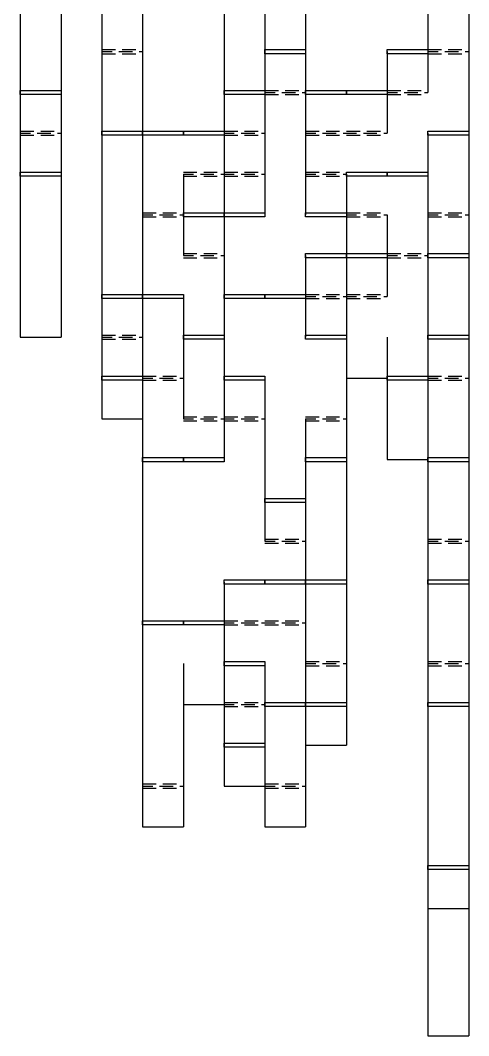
# Model space of a CAD drawing. Header units: millimetres. Extents: x 0 to 128, y 0 to 594.
# Drawn here: x 8 to 96.2, y 0 to 199.5 of the extents above; entities that cross this region are included whole.
import ezdxf

# ---------------------------------------------------------------- set-up
doc = ezdxf.new("R2010")
doc.units = ezdxf.units.MM
for name, color, linetype in [('CUT', 3, 'CONTINUOUS'), ('MOUNTAIN_FOLD', 1, 'CONTINUOUS'), ('VALLEY_FOLD', 5, 'CONTINUOUS')]:
    doc.layers.add(name, color=color, linetype=linetype)

msp = doc.modelspace()

# ---------------------------------------------------------------- linework, layer by layer
at = {"layer": 'CUT'}
for p, q in [((8.014, 201.308), (8.014, 193.294)), ((16.028, 201.308), (16.028, 193.294)), ((24.042, 201.308), (24.042, 193.294)), ((32.056, 201.308), (32.056, 193.294)), ((48.084, 201.308), (48.084, 193.294)), ((56.098, 201.308), (56.098, 193.294)), ((64.112, 201.308), (64.112, 193.294)), ((88.154, 201.308), (88.154, 193.294)), ((96.168, 201.308), (96.168, 193.294)), ((8.014, 193.294), (8.014, 185.28)), ((16.028, 193.294), (16.028, 185.28)), ((24.042, 193.294), (24.042, 185.28)), ((32.056, 193.294), (32.056, 185.28)), ((48.084, 193.294), (48.084, 185.28)), ((56.098, 193.294), (56.098, 185.28)), ((64.112, 193.294), (64.112, 185.28)), ((80.14, 193.294), (80.14, 185.28)), ((88.154, 193.294), (88.154, 185.28)), ((96.168, 193.294), (96.168, 185.28)), ((8.014, 185.28), (8.014, 177.266)), ((16.028, 185.28), (16.028, 177.266)), ((24.042, 185.28), (24.042, 177.266)), ((32.056, 185.28), (32.056, 177.266)), ((48.084, 185.28), (48.084, 177.266)), ((56.098, 185.28), (56.098, 177.266)), ((64.112, 185.28), (64.112, 177.266)), ((80.14, 185.28), (80.14, 177.266)), ((96.168, 185.28), (96.168, 177.266)), ((8.014, 177.266), (8.014, 169.252)), ((16.028, 177.266), (16.028, 169.252)), ((24.042, 177.266), (24.042, 169.252)), ((32.056, 177.266), (32.056, 169.252)), ((48.084, 177.266), (48.084, 169.252)), ((56.098, 177.266), (56.098, 169.252)), ((64.112, 177.266), (64.112, 169.252)), ((88.154, 177.266), (88.154, 169.252)), ((96.168, 177.266), (96.168, 169.252)), ((8.014, 169.252), (8.014, 161.238)), ((16.028, 169.252), (16.028, 161.238)), ((24.042, 169.252), (24.042, 161.238)), ((32.056, 169.252), (32.056, 161.238)), ((40.07, 169.252), (40.07, 161.238)), ((48.084, 169.252), (48.084, 161.238)), ((56.098, 169.252), (56.098, 161.238)), ((64.112, 169.252), (64.112, 161.238)), ((72.126, 169.252), (72.126, 161.238)), ((88.154, 169.252), (88.154, 161.238)), ((96.168, 169.252), (96.168, 161.238)), ((8.014, 161.238), (8.014, 153.224)), ((16.028, 161.238), (16.028, 153.224)), ((24.042, 161.238), (24.042, 153.224)), ((32.056, 161.238), (32.056, 153.224)), ((40.07, 161.238), (40.07, 153.224)), ((48.084, 161.238), (48.084, 153.224)), ((72.126, 161.238), (72.126, 153.224)), ((80.14, 161.238), (80.14, 153.224)), ((88.154, 161.238), (88.154, 153.224)), ((96.168, 161.238), (96.168, 153.224)), ((8.014, 153.224), (8.014, 145.21)), ((16.028, 153.224), (16.028, 145.21)), ((24.042, 153.224), (24.042, 145.21)), ((32.056, 153.224), (32.056, 145.21)), ((48.084, 153.224), (48.084, 145.21)), ((64.112, 153.224), (64.112, 145.21)), ((72.126, 153.224), (72.126, 145.21)), ((80.14, 153.224), (80.14, 145.21)), ((88.154, 153.224), (88.154, 145.21)), ((96.168, 153.224), (96.168, 145.21)), ((8.014, 145.21), (8.014, 137.196)), ((16.028, 145.21), (16.028, 137.196)), ((24.042, 145.21), (24.042, 137.196)), ((32.056, 145.21), (32.056, 137.196)), ((40.07, 145.21), (40.07, 137.196)), ((48.084, 145.21), (48.084, 137.196)), ((64.112, 145.21), (64.112, 137.196)), ((72.126, 145.21), (72.126, 137.196)), ((88.154, 145.21), (88.154, 137.196)), ((96.168, 145.21), (96.168, 137.196)), ((8.014, 137.196), (16.028, 137.196)), ((24.042, 137.196), (24.042, 129.182)), ((32.056, 137.196), (32.056, 129.182)), ((40.07, 137.196), (40.07, 129.182)), ((48.084, 137.196), (48.084, 129.182)), ((72.126, 137.196), (72.126, 129.182)), ((80.14, 137.196), (80.14, 129.182)), ((88.154, 137.196), (88.154, 129.182)), ((96.168, 137.196), (96.168, 129.182)), ((24.042, 129.182), (24.042, 121.168)), ((32.056, 129.182), (32.056, 121.168)), ((40.07, 129.182), (40.07, 121.168)), ((48.084, 129.182), (48.084, 121.168)), ((56.098, 129.182), (56.098, 121.168)), ((72.126, 129.182), (72.126, 121.168)), ((72.126, 129.182), (80.14, 129.182)), ((80.14, 129.182), (80.14, 121.168)), ((88.154, 129.182), (88.154, 121.168)), ((96.168, 129.182), (96.168, 121.168)), ((24.042, 121.168), (32.056, 121.168)), ((32.056, 121.168), (32.056, 113.154)), ((48.084, 121.168), (48.084, 113.154)), ((56.098, 121.168), (56.098, 113.154)), ((64.112, 121.168), (64.112, 113.154)), ((72.126, 121.168), (72.126, 113.154)), ((80.14, 121.168), (80.14, 113.154)), ((88.154, 121.168), (88.154, 113.154)), ((96.168, 121.168), (96.168, 113.154)), ((32.056, 113.154), (32.056, 105.14)), ((56.098, 113.154), (56.098, 105.14)), ((64.112, 113.154), (64.112, 105.14)), ((72.126, 113.154), (72.126, 105.14)), ((80.14, 113.154), (88.154, 113.154)), ((88.154, 113.154), (88.154, 105.14)), ((96.168, 113.154), (96.168, 105.14)), ((32.056, 105.14), (32.056, 97.126)), ((56.098, 105.14), (56.098, 97.126)), ((64.112, 105.14), (64.112, 97.126)), ((72.126, 105.14), (72.126, 97.126)), ((88.154, 105.14), (88.154, 97.126)), ((96.168, 105.14), (96.168, 97.126)), ((32.056, 97.126), (32.056, 89.112)), ((64.112, 97.126), (64.112, 89.112)), ((72.126, 97.126), (72.126, 89.112)), ((88.154, 97.126), (88.154, 89.112)), ((96.168, 97.126), (96.168, 89.112)), ((32.056, 89.112), (32.056, 81.098)), ((48.084, 89.112), (48.084, 81.098)), ((64.112, 89.112), (64.112, 81.098)), ((72.126, 89.112), (72.126, 81.098)), ((88.154, 89.112), (88.154, 81.098)), ((96.168, 89.112), (96.168, 81.098)), ((32.056, 81.098), (32.056, 73.084)), ((48.084, 81.098), (48.084, 73.084)), ((64.112, 81.098), (64.112, 73.084)), ((72.126, 81.098), (72.126, 73.084)), ((88.154, 81.098), (88.154, 73.084)), ((96.168, 81.098), (96.168, 73.084)), ((32.056, 73.084), (32.056, 65.07)), ((40.07, 73.084), (40.07, 65.07)), ((48.084, 73.084), (48.084, 65.07)), ((56.098, 73.084), (56.098, 65.07)), ((64.112, 73.084), (64.112, 65.07)), ((72.126, 73.084), (72.126, 65.07)), ((88.154, 73.084), (88.154, 65.07)), ((96.168, 73.084), (96.168, 65.07)), ((32.056, 65.07), (32.056, 57.056)), ((40.07, 65.07), (40.07, 57.056)), ((40.07, 65.07), (48.084, 65.07)), ((48.084, 65.07), (48.084, 57.056)), ((56.098, 65.07), (56.098, 57.056)), ((64.112, 65.07), (64.112, 57.056)), ((72.126, 65.07), (72.126, 57.056)), ((88.154, 65.07), (88.154, 57.056)), ((96.168, 65.07), (96.168, 57.056)), ((32.056, 57.056), (32.056, 49.042)), ((40.07, 57.056), (40.07, 49.042)), ((48.084, 57.056), (48.084, 49.042)), ((56.098, 57.056), (56.098, 49.042)), ((64.112, 57.056), (72.126, 57.056)), ((64.112, 57.056), (64.112, 49.042)), ((88.154, 57.056), (88.154, 49.042)), ((96.168, 57.056), (96.168, 49.042)), ((32.056, 49.042), (32.056, 41.028)), ((40.07, 49.042), (40.07, 41.028)), ((48.084, 49.042), (56.098, 49.042)), ((56.098, 49.042), (56.098, 41.028)), ((64.112, 49.042), (64.112, 41.028)), ((88.154, 49.042), (88.154, 41.028)), ((96.168, 49.042), (96.168, 41.028)), ((32.056, 41.028), (40.07, 41.028)), ((56.098, 41.028), (64.112, 41.028)), ((88.154, 41.028), (88.154, 33.014)), ((96.168, 41.028), (96.168, 33.014)), ((88.154, 33.014), (88.154, 25)), ((96.168, 33.014), (96.168, 25)), ((88.154, 25), (96.168, 25)), ((88.154, 25), (88.154, 0)), ((96.168, 25), (96.168, 0)), ((88.154, 0), (96.168, 0))]:
    msp.add_line(p, q, dxfattribs=at)
at = {"layer": 'MOUNTAIN_FOLD'}
for points in [[(56.098, 193.6947), (64.112, 193.6947), (64.112, 192.8933), (56.098, 192.8933)], [(80.14, 193.6947), (88.154, 193.6947), (88.154, 192.8933), (80.14, 192.8933)], [(8.014, 185.6807), (16.028, 185.6807), (16.028, 184.8793), (8.014, 184.8793)], [(48.084, 185.6807), (56.098, 185.6807), (56.098, 184.8793), (48.084, 184.8793)], [(64.112, 185.6807), (72.126, 185.6807), (72.126, 184.8793), (64.112, 184.8793)], [(72.126, 185.6807), (80.14, 185.6807), (80.14, 184.8793), (72.126, 184.8793)], [(24.042, 177.6667), (32.056, 177.6667), (32.056, 176.8653), (24.042, 176.8653)], [(32.056, 177.6667), (40.07, 177.6667), (40.07, 176.8653), (32.056, 176.8653)], [(40.07, 177.6667), (48.084, 177.6667), (48.084, 176.8653), (40.07, 176.8653)], [(88.154, 177.6667), (96.168, 177.6667), (96.168, 176.8653), (88.154, 176.8653)], [(8.014, 169.6527), (16.028, 169.6527), (16.028, 168.8513), (8.014, 168.8513)], [(72.126, 169.6527), (80.14, 169.6527), (80.14, 168.8513), (72.126, 168.8513)], [(80.14, 169.6527), (88.154, 169.6527), (88.154, 168.8513), (80.14, 168.8513)], [(40.07, 161.6387), (48.084, 161.6387), (48.084, 160.8373), (40.07, 160.8373)], [(48.084, 161.6387), (56.098, 161.6387), (56.098, 160.8373), (48.084, 160.8373)], [(64.112, 161.6387), (72.126, 161.6387), (72.126, 160.8373), (64.112, 160.8373)], [(64.112, 153.6247), (72.126, 153.6247), (72.126, 152.8233), (64.112, 152.8233)], [(72.126, 153.6247), (80.14, 153.6247), (80.14, 152.8233), (72.126, 152.8233)], [(88.154, 153.6247), (96.168, 153.6247), (96.168, 152.8233), (88.154, 152.8233)], [(24.042, 145.6107), (32.056, 145.6107), (32.056, 144.8093), (24.042, 144.8093)], [(32.056, 145.6107), (40.07, 145.6107), (40.07, 144.8093), (32.056, 144.8093)], [(48.084, 145.6107), (56.098, 145.6107), (56.098, 144.8093), (48.084, 144.8093)], [(56.098, 145.6107), (64.112, 145.6107), (64.112, 144.8093), (56.098, 144.8093)], [(40.07, 137.5967), (48.084, 137.5967), (48.084, 136.7953), (40.07, 136.7953)], [(64.112, 137.5967), (72.126, 137.5967), (72.126, 136.7953), (64.112, 136.7953)], [(88.154, 137.5967), (96.168, 137.5967), (96.168, 136.7953), (88.154, 136.7953)], [(24.042, 129.5827), (32.056, 129.5827), (32.056, 128.7813), (24.042, 128.7813)], [(48.084, 129.5827), (56.098, 129.5827), (56.098, 128.7813), (48.084, 128.7813)], [(80.14, 129.5827), (88.154, 129.5827), (88.154, 128.7813), (80.14, 128.7813)], [(32.056, 113.5547), (40.07, 113.5547), (40.07, 112.7533), (32.056, 112.7533)], [(40.07, 113.5547), (48.084, 113.5547), (48.084, 112.7533), (40.07, 112.7533)], [(64.112, 113.5547), (72.126, 113.5547), (72.126, 112.7533), (64.112, 112.7533)], [(88.154, 113.5547), (96.168, 113.5547), (96.168, 112.7533), (88.154, 112.7533)], [(56.098, 105.5407), (64.112, 105.5407), (64.112, 104.7393), (56.098, 104.7393)], [(48.084, 89.5127), (56.098, 89.5127), (56.098, 88.7113), (48.084, 88.7113)], [(56.098, 89.5127), (64.112, 89.5127), (64.112, 88.7113), (56.098, 88.7113)], [(64.112, 89.5127), (72.126, 89.5127), (72.126, 88.7113), (64.112, 88.7113)], [(88.154, 89.5127), (96.168, 89.5127), (96.168, 88.7113), (88.154, 88.7113)], [(32.056, 81.4987), (40.07, 81.4987), (40.07, 80.6973), (32.056, 80.6973)], [(40.07, 81.4987), (48.084, 81.4987), (48.084, 80.6973), (40.07, 80.6973)], [(48.084, 73.4847), (56.098, 73.4847), (56.098, 72.6833), (48.084, 72.6833)], [(56.098, 65.4707), (64.112, 65.4707), (64.112, 64.6693), (56.098, 64.6693)], [(64.112, 65.4707), (72.126, 65.4707), (72.126, 64.6693), (64.112, 64.6693)], [(88.154, 65.4707), (96.168, 65.4707), (96.168, 64.6693), (88.154, 64.6693)], [(48.084, 57.4567), (56.098, 57.4567), (56.098, 56.6553), (48.084, 56.6553)], [(88.154, 33.4147), (96.168, 33.4147), (96.168, 32.6133), (88.154, 32.6133)]]:
    msp.add_lwpolyline(points, close=True, dxfattribs=at)
at = {"layer": 'VALLEY_FOLD'}
for p, q in [((24.042, 193.6947), (26.7133, 193.6947)), ((28.049, 193.6947), (30.7203, 193.6947)), ((88.154, 193.6947), (90.8253, 193.6947)), ((92.161, 193.6947), (94.8323, 193.6947)), ((96.168, 193.6947), (96.168, 193.6947)), ((24.042, 193.294), (26.0455, 193.294)), ((24.042, 192.8933), (26.7133, 192.8933)), ((27.3812, 193.294), (30.0525, 193.294)), ((28.049, 192.8933), (30.7203, 192.8933)), ((31.3882, 193.294), (32.056, 193.294)), ((88.154, 193.294), (90.1575, 193.294)), ((88.154, 192.8933), (90.8253, 192.8933)), ((91.4932, 193.294), (94.1645, 193.294)), ((92.161, 192.8933), (94.8323, 192.8933)), ((95.5002, 193.294), (96.168, 193.294)), ((96.168, 192.8933), (96.168, 192.8933)), ((56.098, 185.6807), (58.7693, 185.6807)), ((60.105, 185.6807), (62.7763, 185.6807)), ((80.14, 185.6807), (82.8113, 185.6807)), ((84.147, 185.6807), (86.8183, 185.6807)), ((56.098, 185.28), (58.1015, 185.28)), ((56.098, 184.8793), (58.7693, 184.8793)), ((59.4372, 185.28), (62.1085, 185.28)), ((60.105, 184.8793), (62.7763, 184.8793)), ((63.4442, 185.28), (64.112, 185.28)), ((80.14, 185.28), (82.1435, 185.28)), ((80.14, 184.8793), (82.8113, 184.8793)), ((83.4792, 185.28), (86.1505, 185.28)), ((84.147, 184.8793), (86.8183, 184.8793)), ((87.4862, 185.28), (88.154, 185.28)), ((8.014, 177.6667), (10.6853, 177.6667)), ((12.021, 177.6667), (14.6923, 177.6667)), ((48.084, 177.6667), (50.7553, 177.6667)), ((52.091, 177.6667), (54.7623, 177.6667)), ((64.112, 177.6667), (66.7833, 177.6667)), ((68.119, 177.6667), (70.7903, 177.6667)), ((72.126, 177.6667), (72.126, 177.6667)), ((72.126, 177.6667), (74.7973, 177.6667)), ((76.133, 177.6667), (78.8043, 177.6667)), ((8.014, 177.266), (10.0175, 177.266)), ((8.014, 176.8653), (10.6853, 176.8653)), ((11.3532, 177.266), (14.0245, 177.266)), ((12.021, 176.8653), (14.6923, 176.8653)), ((15.3602, 177.266), (16.028, 177.266)), ((48.084, 177.266), (50.0875, 177.266)), ((48.084, 176.8653), (50.7553, 176.8653)), ((51.4232, 177.266), (54.0945, 177.266)), ((52.091, 176.8653), (54.7623, 176.8653)), ((55.4302, 177.266), (56.098, 177.266)), ((64.112, 177.266), (66.1155, 177.266)), ((64.112, 176.8653), (66.7833, 176.8653)), ((67.4512, 177.266), (70.1225, 177.266)), ((68.119, 176.8653), (70.7903, 176.8653)), ((71.4582, 177.266), (72.126, 177.266)), ((72.126, 177.266), (74.1295, 177.266)), ((72.126, 176.8653), (72.126, 176.8653)), ((72.126, 176.8653), (74.7973, 176.8653)), ((75.4652, 177.266), (78.1365, 177.266)), ((76.133, 176.8653), (78.8043, 176.8653)), ((79.4722, 177.266), (80.14, 177.266)), ((40.07, 169.6527), (42.7413, 169.6527)), ((44.077, 169.6527), (46.7483, 169.6527)), ((48.084, 169.6527), (50.7553, 169.6527)), ((48.084, 169.6527), (48.084, 169.6527)), ((52.091, 169.6527), (54.7623, 169.6527)), ((64.112, 169.6527), (66.7833, 169.6527)), ((68.119, 169.6527), (70.7903, 169.6527)), ((72.126, 169.6527), (72.126, 169.6527)), ((40.07, 169.252), (42.0735, 169.252)), ((40.07, 168.8513), (42.7413, 168.8513)), ((43.4092, 169.252), (46.0805, 169.252)), ((44.077, 168.8513), (46.7483, 168.8513)), ((47.4162, 169.252), (48.084, 169.252)), ((48.084, 169.252), (50.0875, 169.252)), ((48.084, 168.8513), (48.084, 168.8513)), ((48.084, 168.8513), (50.7553, 168.8513)), ((51.4232, 169.252), (54.0945, 169.252)), ((52.091, 168.8513), (54.7623, 168.8513)), ((55.4302, 169.252), (56.098, 169.252)), ((64.112, 169.252), (66.1155, 169.252)), ((64.112, 168.8513), (66.7833, 168.8513)), ((67.4512, 169.252), (70.1225, 169.252)), ((68.119, 168.8513), (70.7903, 168.8513)), ((71.4582, 169.252), (72.126, 169.252)), ((72.126, 168.8513), (72.126, 168.8513)), ((32.056, 161.6387), (34.7273, 161.6387)), ((36.063, 161.6387), (38.7343, 161.6387)), ((40.07, 161.6387), (40.07, 161.6387)), ((72.126, 161.6387), (74.7973, 161.6387)), ((76.133, 161.6387), (78.8043, 161.6387)), ((88.154, 161.6387), (90.8253, 161.6387)), ((92.161, 161.6387), (94.8323, 161.6387)), ((96.168, 161.6387), (96.168, 161.6387)), ((32.056, 161.238), (34.0595, 161.238)), ((32.056, 160.8373), (34.7273, 160.8373)), ((35.3952, 161.238), (38.0665, 161.238)), ((36.063, 160.8373), (38.7343, 160.8373)), ((39.4022, 161.238), (40.07, 161.238)), ((40.07, 160.8373), (40.07, 160.8373)), ((72.126, 161.238), (74.1295, 161.238)), ((72.126, 160.8373), (74.7973, 160.8373)), ((75.4652, 161.238), (78.1365, 161.238)), ((76.133, 160.8373), (78.8043, 160.8373)), ((79.4722, 161.238), (80.14, 161.238)), ((88.154, 161.238), (90.1575, 161.238)), ((88.154, 160.8373), (90.8253, 160.8373)), ((91.4932, 161.238), (94.1645, 161.238)), ((92.161, 160.8373), (94.8323, 160.8373)), ((95.5002, 161.238), (96.168, 161.238)), ((96.168, 160.8373), (96.168, 160.8373)), ((40.07, 153.6247), (42.7413, 153.6247)), ((44.077, 153.6247), (46.7483, 153.6247)), ((48.084, 153.6247), (48.084, 153.6247)), ((80.14, 153.6247), (82.8113, 153.6247)), ((84.147, 153.6247), (86.8183, 153.6247)), ((40.07, 153.224), (42.0735, 153.224)), ((40.07, 152.8233), (42.7413, 152.8233)), ((43.4092, 153.224), (46.0805, 153.224)), ((44.077, 152.8233), (46.7483, 152.8233)), ((47.4162, 153.224), (48.084, 153.224)), ((48.084, 152.8233), (48.084, 152.8233)), ((80.14, 153.224), (82.1435, 153.224)), ((80.14, 152.8233), (82.8113, 152.8233)), ((83.4792, 153.224), (86.1505, 153.224)), ((84.147, 152.8233), (86.8183, 152.8233)), ((87.4862, 153.224), (88.154, 153.224)), ((64.112, 145.6107), (66.7833, 145.6107)), ((68.119, 145.6107), (70.7903, 145.6107)), ((72.126, 145.6107), (72.126, 145.6107)), ((72.126, 145.6107), (74.7973, 145.6107)), ((76.133, 145.6107), (78.8043, 145.6107)), ((64.112, 145.21), (66.1155, 145.21)), ((64.112, 144.8093), (66.7833, 144.8093)), ((67.4512, 145.21), (70.1225, 145.21)), ((68.119, 144.8093), (70.7903, 144.8093)), ((71.4582, 145.21), (72.126, 145.21)), ((72.126, 145.21), (74.1295, 145.21)), ((72.126, 144.8093), (74.7973, 144.8093)), ((72.126, 144.8093), (72.126, 144.8093)), ((75.4652, 145.21), (78.1365, 145.21)), ((76.133, 144.8093), (78.8043, 144.8093)), ((79.4722, 145.21), (80.14, 145.21)), ((24.042, 137.5967), (26.7133, 137.5967)), ((24.042, 137.196), (26.0455, 137.196)), ((24.042, 136.7953), (26.7133, 136.7953)), ((27.3812, 137.196), (30.0525, 137.196)), ((28.049, 137.5967), (30.7203, 137.5967)), ((28.049, 136.7953), (30.7203, 136.7953)), ((31.3882, 137.196), (32.056, 137.196)), ((32.056, 129.5827), (34.7273, 129.5827)), ((32.056, 129.182), (34.0595, 129.182)), ((32.056, 128.7813), (34.7273, 128.7813)), ((35.3952, 129.182), (38.0665, 129.182)), ((36.063, 129.5827), (38.7343, 129.5827)), ((36.063, 128.7813), (38.7343, 128.7813)), ((39.4022, 129.182), (40.07, 129.182)), ((40.07, 129.5827), (40.07, 129.5827)), ((40.07, 128.7813), (40.07, 128.7813)), ((88.154, 129.5827), (90.8253, 129.5827)), ((88.154, 129.182), (90.1575, 129.182)), ((88.154, 128.7813), (90.8253, 128.7813)), ((91.4932, 129.182), (94.1645, 129.182)), ((92.161, 129.5827), (94.8323, 129.5827)), ((92.161, 128.7813), (94.8323, 128.7813)), ((95.5002, 129.182), (96.168, 129.182)), ((96.168, 129.5827), (96.168, 129.5827)), ((96.168, 128.7813), (96.168, 128.7813)), ((40.07, 121.5687), (42.7413, 121.5687)), ((40.07, 121.168), (42.0735, 121.168)), ((40.07, 120.7673), (42.7413, 120.7673)), ((43.4092, 121.168), (46.0805, 121.168)), ((44.077, 121.5687), (46.7483, 121.5687)), ((44.077, 120.7673), (46.7483, 120.7673)), ((47.4162, 121.168), (48.084, 121.168)), ((48.084, 121.5687), (50.7553, 121.5687)), ((48.084, 121.5687), (48.084, 121.5687)), ((48.084, 121.168), (50.0875, 121.168)), ((48.084, 120.7673), (50.7553, 120.7673)), ((48.084, 120.7673), (48.084, 120.7673)), ((51.4232, 121.168), (54.0945, 121.168)), ((52.091, 121.5687), (54.7623, 121.5687)), ((52.091, 120.7673), (54.7623, 120.7673)), ((55.4302, 121.168), (56.098, 121.168)), ((64.112, 121.5687), (66.7833, 121.5687)), ((64.112, 121.168), (66.1155, 121.168)), ((64.112, 120.7673), (66.7833, 120.7673)), ((67.4512, 121.168), (70.1225, 121.168)), ((68.119, 121.5687), (70.7903, 121.5687)), ((68.119, 120.7673), (70.7903, 120.7673)), ((71.4582, 121.168), (72.126, 121.168)), ((72.126, 121.5687), (72.126, 121.5687)), ((72.126, 120.7673), (72.126, 120.7673)), ((56.098, 97.5267), (58.7693, 97.5267)), ((56.098, 97.126), (58.1015, 97.126)), ((56.098, 96.7253), (58.7693, 96.7253)), ((59.4372, 97.126), (62.1085, 97.126)), ((60.105, 97.5267), (62.7763, 97.5267)), ((60.105, 96.7253), (62.7763, 96.7253)), ((63.4442, 97.126), (64.112, 97.126)), ((88.154, 97.5267), (90.8253, 97.5267)), ((88.154, 97.126), (90.1575, 97.126)), ((88.154, 96.7253), (90.8253, 96.7253)), ((91.4932, 97.126), (94.1645, 97.126)), ((92.161, 97.5267), (94.8323, 97.5267)), ((92.161, 96.7253), (94.8323, 96.7253)), ((95.5002, 97.126), (96.168, 97.126)), ((96.168, 97.5267), (96.168, 97.5267)), ((96.168, 96.7253), (96.168, 96.7253)), ((48.084, 81.4987), (50.7553, 81.4987)), ((48.084, 81.098), (50.0875, 81.098)), ((48.084, 80.6973), (50.7553, 80.6973)), ((51.4232, 81.098), (54.0945, 81.098)), ((52.091, 81.4987), (54.7623, 81.4987)), ((52.091, 80.6973), (54.7623, 80.6973)), ((55.4302, 81.098), (56.098, 81.098)), ((56.098, 81.4987), (58.7693, 81.4987)), ((56.098, 81.098), (58.1015, 81.098)), ((56.098, 80.6973), (58.7693, 80.6973)), ((59.4372, 81.098), (62.1085, 81.098)), ((60.105, 81.4987), (62.7763, 81.4987)), ((60.105, 80.6973), (62.7763, 80.6973)), ((63.4442, 81.098), (64.112, 81.098)), ((64.112, 73.4847), (66.7833, 73.4847)), ((64.112, 73.084), (66.1155, 73.084)), ((64.112, 72.6833), (66.7833, 72.6833)), ((67.4512, 73.084), (70.1225, 73.084)), ((68.119, 73.4847), (70.7903, 73.4847)), ((68.119, 72.6833), (70.7903, 72.6833)), ((71.4582, 73.084), (72.126, 73.084)), ((72.126, 73.4847), (72.126, 73.4847)), ((72.126, 72.6833), (72.126, 72.6833)), ((88.154, 73.4847), (90.8253, 73.4847)), ((88.154, 73.084), (90.1575, 73.084)), ((88.154, 72.6833), (90.8253, 72.6833)), ((91.4932, 73.084), (94.1645, 73.084)), ((92.161, 73.4847), (94.8323, 73.4847)), ((92.161, 72.6833), (94.8323, 72.6833)), ((95.5002, 73.084), (96.168, 73.084)), ((96.168, 73.4847), (96.168, 73.4847)), ((96.168, 72.6833), (96.168, 72.6833)), ((48.084, 65.4707), (50.7553, 65.4707)), ((48.084, 65.07), (50.0875, 65.07)), ((48.084, 64.6693), (50.7553, 64.6693)), ((51.4232, 65.07), (54.0945, 65.07)), ((52.091, 65.4707), (54.7623, 65.4707)), ((52.091, 64.6693), (54.7623, 64.6693)), ((55.4302, 65.07), (56.098, 65.07)), ((32.056, 49.4427), (34.7273, 49.4427)), ((32.056, 49.042), (34.0595, 49.042)), ((32.056, 48.6413), (34.7273, 48.6413)), ((35.3952, 49.042), (38.0665, 49.042)), ((36.063, 49.4427), (38.7343, 49.4427)), ((36.063, 48.6413), (38.7343, 48.6413)), ((39.4022, 49.042), (40.07, 49.042)), ((40.07, 49.4427), (40.07, 49.4427)), ((40.07, 48.6413), (40.07, 48.6413)), ((56.098, 49.4427), (58.7693, 49.4427)), ((56.098, 49.042), (58.1015, 49.042)), ((56.098, 48.6413), (58.7693, 48.6413)), ((59.4372, 49.042), (62.1085, 49.042)), ((60.105, 49.4427), (62.7763, 49.4427)), ((60.105, 48.6413), (62.7763, 48.6413)), ((63.4442, 49.042), (64.112, 49.042))]:
    msp.add_line(p, q, dxfattribs=at)

doc.saveas('drawing.dxf')
